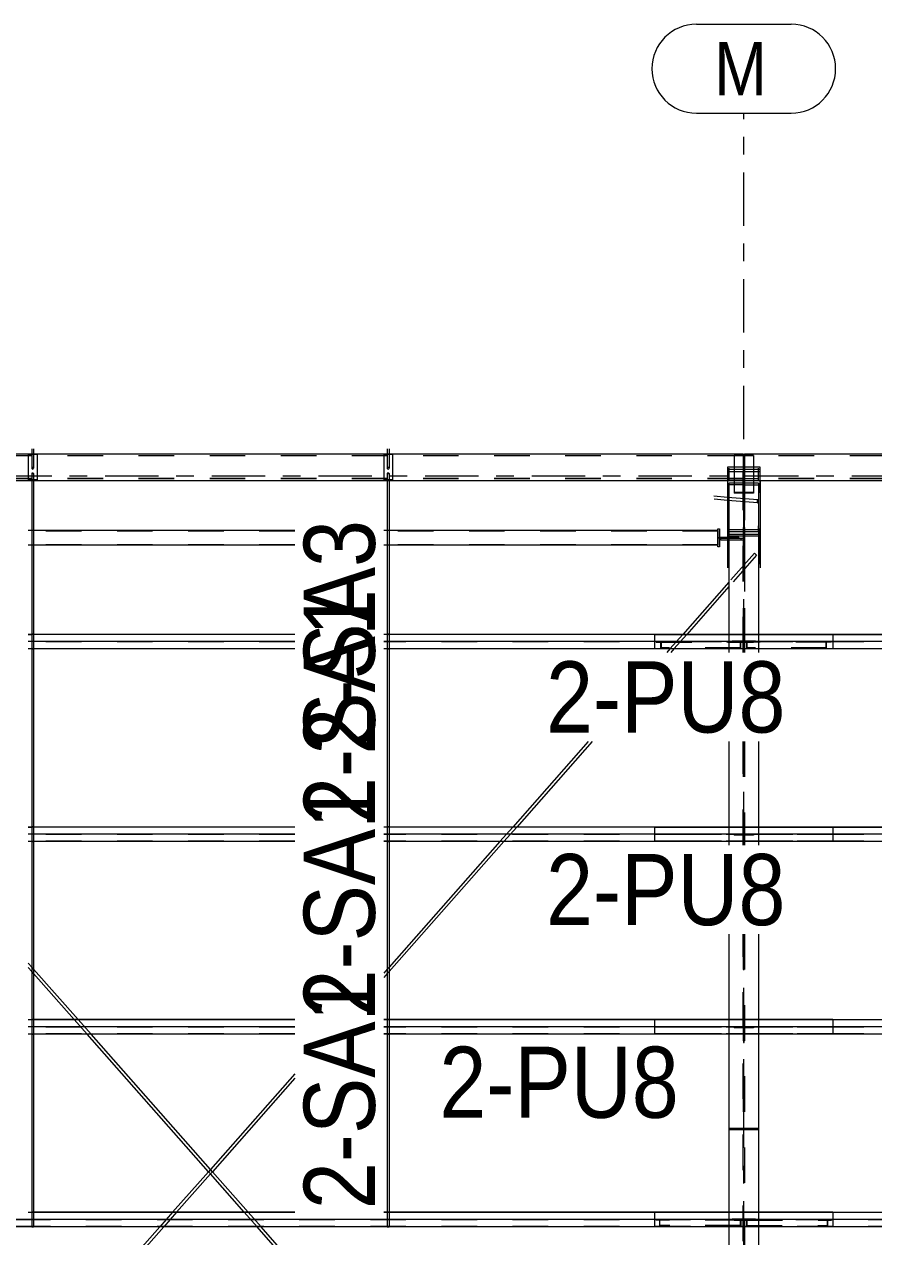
# Model space of a CAD drawing. Header units: millimetres. Extents: x -56 to 1115, y -311 to 509.
# Drawn here: x 336.8 to 384.6, y 49.1 to 117.3 of the extents above; entities that cross this region are included whole.
import ezdxf

# ---------------------------------------------------------------- set-up
doc = ezdxf.new("R2010")
doc.units = ezdxf.units.MM
for name, pattern in [('XKITLINE00', [0]), ('XKITLINE02', [4, 2, -2]), ('XKITLINE03', [6, 3, -1, 1, -1])]:
    doc.linetypes.add(name, pattern=pattern)
for name, color, linetype, lineweight in [('Part', 2, 'Continuous', 0), ('PartMark', 7, 'Continuous', 0), ('S-grid', 1, 'Continuous', 0)]:
    doc.layers.add(name, color=color, linetype=linetype, lineweight=lineweight)
doc.styles.add('ARIAL', font='ARIAL.TTF')

# ---------------------------------------------------------------- blocks, each defined once
blk = doc.blocks.new('*A212')
at = {"layer": 'S-grid', "color": 1, "linetype": 'XKITLINE03', "lineweight": 0}
blk.add_line((335.365, 91.875), (559.246, 91.875), dxfattribs=at)
blk = doc.blocks.new('*A287')
at = {"layer": 'Part', "color": 2, "linetype": 'XKITLINE00', "lineweight": 0}
for p, q in [((337.242, 93.387), (337.242, 93.117)), ((337.341, 93.398), (337.341, 93.117)), ((337.253, 92.331), (337.252, 92.329)), ((337.286, 92.349), (337.253, 92.331)), ((337.323, 92.339), (337.286, 92.349)), ((337.328, 92.329), (337.323, 92.339))]:
    blk.add_line(p, q, dxfattribs=at)
at = {"layer": 'Part', "color": 7, "linetype": 'XKITLINE02', "lineweight": 0}
for p, q in [((337.242, 93.117), (337.242, 92.295)), ((337.341, 93.117), (337.341, 92.305)), ((337.252, 92.329), (337.242, 92.295)), ((337.242, 92.295), (337.26, 92.261)), ((337.26, 92.261), (337.297, 92.251)), ((337.297, 92.251), (337.331, 92.269)), ((337.341, 92.305), (337.328, 92.329)), ((337.331, 92.269), (337.341, 92.305))]:
    blk.add_line(p, q, dxfattribs=at)
blk = doc.blocks.new('*A288')
at = {"layer": 'Part', "color": 2, "linetype": 'XKITLINE00', "lineweight": 0}
for p, q in [((357.242, 93.387), (357.242, 93.117)), ((357.341, 93.398), (357.341, 93.117)), ((357.253, 92.331), (357.252, 92.329)), ((357.286, 92.349), (357.253, 92.331)), ((357.323, 92.339), (357.286, 92.349)), ((357.328, 92.329), (357.323, 92.339))]:
    blk.add_line(p, q, dxfattribs=at)
at = {"layer": 'Part', "color": 7, "linetype": 'XKITLINE02', "lineweight": 0}
for p, q in [((357.242, 93.117), (357.242, 92.295)), ((357.341, 93.117), (357.341, 92.305)), ((357.252, 92.329), (357.242, 92.295)), ((357.242, 92.295), (357.26, 92.261)), ((357.26, 92.261), (357.297, 92.251)), ((357.297, 92.251), (357.331, 92.269)), ((357.341, 92.305), (357.328, 92.329)), ((357.331, 92.269), (357.341, 92.305))]:
    blk.add_line(p, q, dxfattribs=at)
blk = doc.blocks.new('*A289')
at = {"layer": 'Part', "color": 7, "linetype": 'XKITLINE02', "lineweight": 0}
for p, q in [((377.258, 88.963), (377.258, 87.127)), ((377.325, 88.759), (377.258, 88.759)), ((377.258, 88.67), (377.325, 88.67)), ((377.325, 88.963), (377.325, 87.127))]:
    blk.add_line(p, q, dxfattribs=at)
blk = doc.blocks.new('*A290')
at = {"layer": 'Part', "color": 7, "linetype": 'XKITLINE02', "lineweight": 0}
for p, q in [((382.212, 82.542), (377.471, 82.542)), ((377.471, 82.208), (377.471, 82.542)), ((377.485, 82.208), (377.485, 82.525)), ((382.212, 82.525), (377.485, 82.525)), ((381.934, 82.208), (381.934, 82.542)), ((381.948, 82.208), (381.948, 82.525)), ((382.212, 82.542), (382.212, 82.525)), ((381.948, 82.208), (377.471, 82.208))]:
    blk.add_line(p, q, dxfattribs=at)
blk = doc.blocks.new('*A291')
at = {"layer": 'Part', "color": 7, "linetype": 'XKITLINE02', "lineweight": 0}
for p, q in [((372.371, 82.542), (377.112, 82.542)), ((372.371, 82.542), (372.371, 82.525)), ((372.371, 82.525), (377.098, 82.525)), ((372.635, 82.208), (372.635, 82.525)), ((372.649, 82.542), (372.649, 82.208)), ((377.098, 82.208), (377.098, 82.525)), ((377.112, 82.542), (377.112, 82.208)), ((377.112, 82.208), (372.635, 82.208))]:
    blk.add_line(p, q, dxfattribs=at)
blk = doc.blocks.new('*A292')
at = {"layer": 'Part', "color": 7, "linetype": 'XKITLINE02', "lineweight": 0}
for p, q in [((376.375, 92.368), (376.375, 86.914)), ((378.208, 92.368), (376.375, 92.368)), ((378.208, 92.237), (376.375, 92.237)), ((378.208, 86.914), (378.208, 92.368))]:
    blk.add_line(p, q, dxfattribs=at)
blk = doc.blocks.new('*A293')
at = {"layer": 'Part', "color": 7, "linetype": 'XKITLINE02', "lineweight": 0}
for p, q in [((376.375, 92.237), (376.375, 91.601)), ((378.208, 92.237), (376.375, 92.237)), ((378.208, 92.106), (376.375, 92.106)), ((378.208, 91.601), (378.208, 92.237)), ((376.375, 88.427), (376.375, 88.26))]:
    blk.add_line(p, q, dxfattribs=at)
at = {"layer": 'Part', "color": 2, "linetype": 'XKITLINE00', "lineweight": 0}
for p, q in [((376.375, 91.601), (376.375, 88.427)), ((378.208, 91.601), (378.208, 86.702)), ((376.375, 88.26), (376.375, 86.702))]:
    blk.add_line(p, q, dxfattribs=at)
blk = doc.blocks.new('*A294')
at = {"layer": 'Part', "color": 7, "linetype": 'XKITLINE02', "lineweight": 0}
for p, q in [((377.258, 82.583), (376.633, 82.583)), ((376.633, 82.542), (376.633, 82.583)), ((377.258, 82.542), (376.633, 82.542)), ((377.258, 82.542), (377.258, 82.583))]:
    blk.add_line(p, q, dxfattribs=at)
blk = doc.blocks.new('*A295')
at = {"layer": 'Part', "color": 7, "linetype": 'XKITLINE02', "lineweight": 0}
for p, q in [((377.325, 82.583), (377.325, 82.542)), ((377.95, 82.583), (377.325, 82.583)), ((377.325, 82.542), (377.95, 82.542)), ((377.95, 82.542), (377.95, 82.583))]:
    blk.add_line(p, q, dxfattribs=at)
blk = doc.blocks.new('*A296')
at = {"layer": 'Part', "color": 2, "linetype": 'XKITLINE00', "lineweight": 0}
for p, q in [((375.837, 87.885), (375.837, 88.885)), ((375.837, 88.885), (375.921, 88.885)), ((375.921, 88.885), (375.921, 87.885)), ((375.921, 87.885), (375.837, 87.885))]:
    blk.add_line(p, q, dxfattribs=at)
blk = doc.blocks.new('*A297')
at = {"layer": 'Part', "color": 2, "linetype": 'XKITLINE00', "lineweight": 0}
for p, q in [((375.921, 88.344), (375.921, 88.427)), ((375.921, 88.427), (376.458, 88.427)), ((376.004, 88.344), (375.921, 88.344))]:
    blk.add_line(p, q, dxfattribs=at)
at = {"layer": 'Part', "color": 7, "linetype": 'XKITLINE02', "lineweight": 0}
for p, q in [((377.004, 88.344), (376.004, 88.344)), ((377.004, 88.427), (376.458, 88.427)), ((377.004, 88.344), (377.004, 88.427))]:
    blk.add_line(p, q, dxfattribs=at)
blk = doc.blocks.new('*A298')
at = {"layer": 'Part', "color": 2, "linetype": 'XKITLINE00', "lineweight": 0}
for p, q in [((376.458, 88.344), (376.004, 88.344)), ((376.004, 88.26), (376.004, 88.344)), ((376.458, 88.26), (376.004, 88.26))]:
    blk.add_line(p, q, dxfattribs=at)
at = {"layer": 'Part', "color": 7, "linetype": 'XKITLINE02', "lineweight": 0}
for p, q in [((377.254, 88.344), (376.458, 88.344)), ((377.254, 88.26), (376.458, 88.26)), ((377.129, 88.344), (377.129, 88.26)), ((377.254, 88.344), (377.254, 88.26))]:
    blk.add_line(p, q, dxfattribs=at)
blk = doc.blocks.new('*A575')
at = {"layer": 'Part', "color": 2, "linetype": 'XKITLINE00', "lineweight": 0}
for p, q in [((372.292, 82.14), (372.292, 82.958)), ((372.292, 82.958), (392.042, 82.958)), ((392.042, 82.943), (372.292, 82.943)), ((392.042, 82.557), (372.292, 82.557)), ((392.042, 82.958), (392.042, 82.958)), ((392.042, 82.943), (392.042, 82.943)), ((392.042, 82.557), (392.042, 82.557)), ((397.042, 82.958), (397.242, 82.958)), ((397.242, 82.943), (397.042, 82.943)), ((412.042, 82.557), (397.042, 82.557)), ((412.042, 82.958), (397.341, 82.958)), ((412.042, 82.943), (397.341, 82.943)), ((412.042, 82.958), (412.042, 82.958)), ((412.042, 82.943), (412.042, 82.943)), ((412.042, 82.557), (412.042, 82.557)), ((417.242, 82.958), (417.042, 82.958)), ((417.242, 82.943), (417.042, 82.943)), ((442.292, 82.557), (417.042, 82.557)), ((442.292, 82.958), (417.341, 82.958)), ((442.292, 82.943), (417.341, 82.943)), ((442.292, 82.958), (442.292, 82.14)), ((392.042, 82.14), (372.292, 82.14)), ((392.042, 82.14), (392.042, 82.14)), ((412.042, 82.14), (397.042, 82.14)), ((412.042, 82.14), (412.042, 82.14)), ((442.292, 82.14), (417.042, 82.14))]:
    blk.add_line(p, q, dxfattribs=at)
at = {"layer": 'Part', "color": 7, "linetype": 'XKITLINE02', "lineweight": 0}
for p, q in [((392.042, 82.542), (372.292, 82.542)), ((392.042, 82.542), (392.042, 82.542)), ((412.042, 82.542), (397.042, 82.542)), ((397.341, 82.958), (397.242, 82.958)), ((397.341, 82.943), (397.242, 82.943)), ((412.042, 82.542), (412.042, 82.542)), ((442.292, 82.542), (417.042, 82.542)), ((417.341, 82.958), (417.242, 82.958)), ((417.341, 82.943), (417.242, 82.943)), ((392.042, 82.155), (372.292, 82.155)), ((392.042, 82.155), (392.042, 82.155)), ((412.042, 82.155), (397.042, 82.155)), ((412.042, 82.155), (412.042, 82.155)), ((442.292, 82.155), (417.042, 82.155))]:
    blk.add_line(p, q, dxfattribs=at)
blk = doc.blocks.new('*A576')
at = {"layer": 'Part', "color": 2, "linetype": 'XKITLINE00', "lineweight": 0}
for p, q in [((372.292, 71.307), (372.292, 72.125)), ((372.292, 72.125), (392.042, 72.125)), ((392.042, 72.11), (372.292, 72.11)), ((392.042, 71.723), (372.292, 71.723)), ((397.042, 72.125), (397.042, 72.125)), ((397.042, 72.125), (397.242, 72.125)), ((397.242, 72.11), (397.042, 72.11)), ((397.042, 72.11), (397.042, 72.11)), ((412.042, 71.723), (397.042, 71.723)), ((412.042, 72.125), (397.341, 72.125)), ((412.042, 72.11), (397.341, 72.11)), ((417.242, 72.125), (417.042, 72.125)), ((417.042, 72.125), (417.042, 72.125)), ((417.242, 72.11), (417.042, 72.11)), ((417.042, 72.11), (417.042, 72.11)), ((442.292, 71.723), (417.042, 71.723)), ((442.292, 72.125), (417.341, 72.125)), ((442.292, 72.11), (417.341, 72.11)), ((442.292, 72.125), (442.292, 71.307)), ((392.042, 71.307), (372.292, 71.307)), ((412.042, 71.307), (397.042, 71.307)), ((442.292, 71.307), (417.042, 71.307))]:
    blk.add_line(p, q, dxfattribs=at)
at = {"layer": 'Part', "color": 7, "linetype": 'XKITLINE02', "lineweight": 0}
for p, q in [((392.042, 71.708), (372.292, 71.708)), ((412.042, 71.708), (397.042, 71.708)), ((397.341, 72.125), (397.242, 72.125)), ((397.341, 72.11), (397.242, 72.11)), ((442.292, 71.708), (417.042, 71.708)), ((417.341, 72.125), (417.242, 72.125)), ((417.341, 72.11), (417.242, 72.11)), ((392.042, 71.322), (372.292, 71.322)), ((412.042, 71.322), (397.042, 71.322)), ((442.292, 71.322), (417.042, 71.322))]:
    blk.add_line(p, q, dxfattribs=at)
blk = doc.blocks.new('*A577')
at = {"layer": 'Part', "color": 2, "linetype": 'XKITLINE00', "lineweight": 0}
for p, q in [((372.292, 49.64), (372.292, 50.458)), ((372.292, 50.458), (392.042, 50.458)), ((392.042, 50.443), (372.292, 50.443)), ((442.292, 50.057), (372.292, 50.057)), ((397.042, 50.458), (397.242, 50.458)), ((397.242, 50.443), (397.042, 50.443)), ((412.042, 50.458), (397.341, 50.458)), ((412.042, 50.443), (397.341, 50.443)), ((417.242, 50.458), (417.042, 50.458)), ((417.242, 50.443), (417.042, 50.443)), ((442.292, 50.458), (417.341, 50.458)), ((442.292, 50.443), (417.341, 50.443)), ((442.292, 50.458), (442.292, 49.64)), ((442.292, 49.64), (372.292, 49.64))]:
    blk.add_line(p, q, dxfattribs=at)
at = {"layer": 'Part', "color": 7, "linetype": 'XKITLINE02', "lineweight": 0}
for p, q in [((442.292, 50.042), (372.292, 50.042)), ((397.341, 50.458), (397.242, 50.458)), ((397.341, 50.443), (397.242, 50.443)), ((417.341, 50.458), (417.242, 50.458)), ((417.341, 50.443), (417.242, 50.443)), ((442.292, 49.655), (372.292, 49.655))]:
    blk.add_line(p, q, dxfattribs=at)
blk = doc.blocks.new('*A578')
at = {"layer": 'Part', "color": 2, "linetype": 'XKITLINE00', "lineweight": 0}
for p, q in [((372.292, 60.473), (372.292, 61.292)), ((372.292, 61.292), (392.042, 61.292)), ((392.042, 61.277), (372.292, 61.277)), ((392.042, 60.89), (372.292, 60.89)), ((392.042, 61.292), (392.042, 61.292)), ((392.042, 61.277), (392.042, 61.277)), ((397.042, 61.292), (397.242, 61.292)), ((397.242, 61.277), (397.042, 61.277)), ((412.042, 60.89), (397.042, 60.89)), ((412.042, 61.292), (397.341, 61.292)), ((412.042, 61.277), (397.341, 61.277)), ((412.042, 61.292), (412.042, 61.292)), ((412.042, 61.277), (412.042, 61.277)), ((417.242, 61.292), (417.042, 61.292)), ((417.242, 61.277), (417.042, 61.277)), ((442.292, 60.89), (417.042, 60.89)), ((442.292, 61.292), (417.341, 61.292)), ((442.292, 61.277), (417.341, 61.277)), ((442.292, 61.292), (442.292, 60.473)), ((392.042, 60.473), (372.292, 60.473)), ((412.042, 60.473), (397.042, 60.473)), ((442.292, 60.473), (417.042, 60.473))]:
    blk.add_line(p, q, dxfattribs=at)
at = {"layer": 'Part', "color": 7, "linetype": 'XKITLINE02', "lineweight": 0}
for p, q in [((392.042, 60.875), (372.292, 60.875)), ((412.042, 60.875), (397.042, 60.875)), ((397.341, 61.292), (397.242, 61.292)), ((397.341, 61.277), (397.242, 61.277)), ((442.292, 60.875), (417.042, 60.875)), ((417.341, 61.292), (417.242, 61.292)), ((417.341, 61.277), (417.242, 61.277)), ((392.042, 60.488), (372.292, 60.488)), ((412.042, 60.488), (397.042, 60.488)), ((442.292, 60.488), (417.042, 60.488))]:
    blk.add_line(p, q, dxfattribs=at)
blk = doc.blocks.new('*A579')
at = {"layer": 'Part', "color": 2, "linetype": 'XKITLINE00', "lineweight": 0}
for p, q in [((377.333, 93.117), (377.333, 93.017)), ((377.333, 93.117), (437.25, 93.117)), ((437.25, 93.117), (437.25, 93.017)), ((436.75, 91.601), (377.833, 91.601))]:
    blk.add_line(p, q, dxfattribs=at)
at = {"layer": 'Part', "color": 7, "linetype": 'XKITLINE02', "lineweight": 0}
for p, q in [((437.25, 93.102), (377.333, 93.102)), ((377.333, 93.017), (377.333, 91.601)), ((437.25, 92.992), (377.333, 92.992)), ((437.25, 93.017), (437.25, 91.601)), ((437.25, 91.726), (377.333, 91.726)), ((437.25, 91.616), (377.333, 91.616)), ((377.833, 91.601), (377.333, 91.601)), ((437.25, 91.601), (436.75, 91.601))]:
    blk.add_line(p, q, dxfattribs=at)
blk = doc.blocks.new('*A609')
at = {"layer": 'Part', "color": 2, "linetype": 'XKITLINE00', "lineweight": 0}
for p, q in [((376.375, 90.661), (375.6, 90.722)), ((376.375, 90.495), (375.623, 90.555))]:
    blk.add_line(p, q, dxfattribs=at)
at = {"layer": 'Part', "color": 7, "linetype": 'XKITLINE02', "lineweight": 0}
for p, q in [((378.089, 90.525), (376.375, 90.661)), ((378.089, 90.359), (376.375, 90.495)), ((378.053, 90.495), (378.038, 90.435)), ((378.038, 90.435), (378.053, 90.378)), ((378.089, 90.525), (378.053, 90.495)), ((378.053, 90.378), (378.089, 90.359)), ((378.124, 90.505), (378.089, 90.525)), ((378.089, 90.359), (378.124, 90.388)), ((378.139, 90.449), (378.124, 90.505)), ((378.124, 90.388), (378.139, 90.449))]:
    blk.add_line(p, q, dxfattribs=at)
blk = doc.blocks.new('*A611')
at = {"layer": 'Part', "color": 2, "linetype": 'XKITLINE00', "lineweight": 0}
for p, q in [((337.242, 64.248), (337.042, 64.475)), ((337.242, 63.996), (337.042, 64.223)), ((339.852, 61.292), (337.341, 64.135)), ((339.63, 61.292), (337.341, 63.884)), ((347.181, 52.739), (340.352, 60.473)), ((347.292, 52.865), (340.575, 60.473)), ((349.195, 50.458), (347.292, 52.614)), ((349.417, 50.458), (347.403, 52.739)), ((376.458, 19.578), (349.917, 49.64)), ((376.458, 19.83), (350.139, 49.64))]:
    blk.add_line(p, q, dxfattribs=at)
at = {"layer": 'Part', "color": 7, "linetype": 'XKITLINE02', "lineweight": 0}
for p, q in [((337.341, 64.135), (337.242, 64.248)), ((337.341, 63.884), (337.242, 63.996)), ((340.352, 60.473), (339.63, 61.292)), ((340.575, 60.473), (339.852, 61.292)), ((347.292, 52.614), (347.181, 52.739)), ((347.403, 52.739), (347.292, 52.865)), ((349.917, 49.64), (349.195, 50.458)), ((350.139, 49.64), (349.417, 50.458))]:
    blk.add_line(p, q, dxfattribs=at)
blk = doc.blocks.new('*A612')
at = {"layer": 'Part', "color": 7, "linetype": 'XKITLINE02', "lineweight": 0}
for p, q in [((376.458, 92.314), (376.458, 91.606)), ((377.258, 92.206), (377.258, 88.842)), ((377.325, 88.842), (377.325, 92.206)), ((378.125, 91.606), (378.125, 92.314)), ((378.125, 91.702), (376.458, 91.702)), ((376.458, 91.606), (377.258, 91.606)), ((377.325, 91.606), (378.125, 91.606)), ((376.458, 88.746), (376.458, 89.072)), ((377.258, 88.842), (376.458, 88.842)), ((376.458, 88.746), (378.125, 88.746)), ((378.125, 88.842), (377.325, 88.842)), ((378.125, 88.746), (378.125, 89.072))]:
    blk.add_line(p, q, dxfattribs=at)
blk = doc.blocks.new('*A613')
at = {"layer": 'Part', "color": 2, "linetype": 'XKITLINE00', "lineweight": 0}
for p, q in [((376.458, 91.465), (376.458, 82.958)), ((376.75, 91.465), (376.458, 91.465)), ((378.125, 91.465), (377.833, 91.465)), ((378.125, 91.465), (378.125, 82.958)), ((376.458, 82.14), (376.458, 81.94)), ((378.125, 82.14), (378.125, 81.94)), ((376.458, 76.94), (376.458, 72.125)), ((378.125, 76.94), (378.125, 72.125)), ((376.458, 71.307), (376.458, 71.107)), ((378.125, 71.307), (378.125, 71.107)), ((376.458, 66.107), (376.458, 61.292)), ((378.125, 66.107), (378.125, 61.292)), ((376.458, 60.473), (376.458, 50.458)), ((378.125, 60.473), (378.125, 50.458)), ((376.458, 49.64), (376.458, 16.833)), ((378.125, 49.64), (378.125, 16.833))]:
    blk.add_line(p, q, dxfattribs=at)
at = {"layer": 'Part', "color": 7, "linetype": 'XKITLINE02', "lineweight": 0}
for p, q in [((377.254, 91.373), (376.458, 91.373)), ((377.833, 91.465), (376.75, 91.465)), ((377.254, 81.94), (377.254, 91.373)), ((377.329, 91.373), (377.329, 81.94)), ((377.329, 91.373), (378.125, 91.373)), ((376.458, 88.601), (377.254, 88.601)), ((376.458, 88.509), (378.125, 88.509)), ((377.329, 88.601), (378.125, 88.601)), ((376.458, 82.958), (376.458, 82.14)), ((378.125, 82.958), (378.125, 82.14)), ((377.254, 71.107), (377.254, 76.94)), ((377.329, 76.94), (377.329, 71.107)), ((376.458, 72.125), (376.458, 71.307)), ((378.125, 72.125), (378.125, 71.307)), ((377.254, 16.833), (377.254, 66.107)), ((377.329, 66.107), (377.329, 16.833)), ((376.458, 61.292), (376.458, 60.473)), ((378.125, 61.292), (378.125, 60.473)), ((376.458, 50.458), (376.458, 49.64)), ((378.125, 50.458), (378.125, 49.64))]:
    blk.add_line(p, q, dxfattribs=at)
blk = doc.blocks.new('*A620')
at = {"layer": 'Part', "color": 7, "linetype": 'XKITLINE02', "lineweight": 0}
for p, q in [((377.254, 88.432), (377.329, 88.434)), ((377.254, 88.432), (377.254, 81.94)), ((377.254, 88.386), (377.329, 88.386)), ((377.329, 88.434), (377.329, 81.94)), ((376.458, 76.94), (376.458, 71.107)), ((377.254, 76.94), (377.254, 71.107)), ((377.329, 76.94), (377.329, 71.107)), ((378.125, 76.94), (378.125, 71.107)), ((376.458, 66.107), (376.458, 55.164)), ((377.254, 66.107), (377.254, 55.175)), ((377.329, 66.107), (377.329, 55.175)), ((378.125, 66.107), (378.125, 55.164)), ((378.125, 55.175), (376.458, 55.175)), ((376.458, 55.164), (378.125, 55.164))]:
    blk.add_line(p, q, dxfattribs=at)
blk = doc.blocks.new('*A622')
at = {"layer": 'Part', "color": 7, "linetype": 'XKITLINE02', "lineweight": 0}
for p, q in [((377.325, 50.083), (377.95, 50.083)), ((377.325, 50.042), (377.325, 50.083)), ((377.95, 50.042), (377.325, 50.042)), ((377.45, 50.042), (377.45, 50.083)), ((377.95, 50.083), (377.95, 50.042))]:
    blk.add_line(p, q, dxfattribs=at)
blk = doc.blocks.new('*A623')
at = {"layer": 'Part', "color": 7, "linetype": 'XKITLINE02', "lineweight": 0}
for p, q in [((376.633, 50.042), (376.633, 50.083)), ((376.633, 50.083), (377.258, 50.083)), ((377.258, 50.042), (376.633, 50.042)), ((377.133, 50.042), (377.133, 50.083)), ((377.258, 50.083), (377.258, 50.042))]:
    blk.add_line(p, q, dxfattribs=at)
blk = doc.blocks.new('*A624')
at = {"layer": 'Part', "color": 2, "linetype": 'XKITLINE00', "lineweight": 0}
for p, q in [((337.242, 88.802), (337.042, 88.802)), ((352.042, 88.802), (337.341, 88.802)), ((357.242, 88.802), (357.042, 88.802)), ((375.837, 88.802), (357.341, 88.802)), ((337.242, 87.969), (337.042, 87.969)), ((352.042, 87.969), (337.341, 87.969)), ((357.242, 87.969), (357.042, 87.969)), ((375.837, 87.969), (357.341, 87.969))]:
    blk.add_line(p, q, dxfattribs=at)
at = {"layer": 'Part', "color": 7, "linetype": 'XKITLINE02', "lineweight": 0}
for p, q in [((352.042, 88.769), (337.042, 88.769)), ((337.341, 88.802), (337.242, 88.802)), ((375.837, 88.769), (357.042, 88.769)), ((357.341, 88.802), (357.242, 88.802)), ((375.837, 88.802), (375.837, 87.969)), ((352.042, 88.002), (337.042, 88.002)), ((337.341, 87.969), (337.242, 87.969)), ((375.837, 88.002), (357.042, 88.002)), ((357.341, 87.969), (357.242, 87.969))]:
    blk.add_line(p, q, dxfattribs=at)
blk = doc.blocks.new('*A630')
at = {"layer": 'S-grid', "color": 1, "linetype": 'XKITLINE03', "lineweight": 0}
for p, q in [((377.292, 81.94), (377.292, 112.27)), ((377.292, 71.107), (377.292, 76.94)), ((377.292, -5.925), (377.292, 66.107))]:
    blk.add_line(p, q, dxfattribs=at)
at = {"layer": 'S-grid', "color": 3, "style": 'ARIAL', "width": 0.85}
blk.add_text('M', height=3, dxfattribs=at).set_placement((375.625, 113.27))
blk = doc.blocks.new('*A633')
at = {"layer": 'Part', "color": 7, "linetype": 'XKITLINE02', "lineweight": 0}
for p, q in [((377.891, 87.523), (376.458, 85.901)), ((378.016, 87.413), (376.458, 85.649)), ((377.891, 87.523), (378.016, 87.413)), ((373.861, 82.958), (373.138, 82.14)), ((374.083, 82.958), (373.36, 82.14)), ((364.296, 72.125), (363.573, 71.307)), ((364.518, 72.125), (363.796, 71.307)), ((357.341, 64.248), (357.242, 64.135)), ((357.341, 63.996), (357.242, 63.884)), ((347.292, 52.865), (347.181, 52.739)), ((347.403, 52.739), (347.292, 52.614)), ((345.166, 50.458), (344.444, 49.64)), ((345.389, 50.458), (344.666, 49.64))]:
    blk.add_line(p, q, dxfattribs=at)
at = {"layer": 'Part', "color": 2, "linetype": 'XKITLINE00', "lineweight": 0}
for p, q in [((376.458, 85.901), (373.861, 82.958)), ((376.458, 85.649), (374.083, 82.958)), ((373.138, 82.14), (372.961, 81.94)), ((373.36, 82.14), (373.184, 81.94)), ((368.547, 76.94), (364.296, 72.125)), ((368.769, 76.94), (364.518, 72.125)), ((363.573, 71.307), (357.341, 64.248)), ((363.796, 71.307), (357.341, 63.996)), ((357.242, 64.135), (357.042, 63.909)), ((357.242, 63.884), (357.042, 63.657)), ((352.042, 58.246), (347.292, 52.865)), ((352.042, 57.994), (347.403, 52.739)), ((347.181, 52.739), (345.166, 50.458)), ((347.292, 52.614), (345.389, 50.458)), ((344.444, 49.64), (318.125, 19.83)), ((344.666, 49.64), (318.125, 19.578))]:
    blk.add_line(p, q, dxfattribs=at)
blk = doc.blocks.new('*A634')
at = {"layer": 'Part', "color": 2, "linetype": 'XKITLINE00', "lineweight": 0}
for p, q in [((312.292, 82.14), (312.292, 82.958)), ((312.292, 82.958), (332.042, 82.958)), ((332.042, 82.943), (312.292, 82.943)), ((332.042, 82.557), (312.292, 82.557)), ((332.042, 82.958), (332.042, 82.958)), ((332.042, 82.943), (332.042, 82.943)), ((332.042, 82.557), (332.042, 82.557)), ((337.042, 82.958), (337.242, 82.958)), ((337.242, 82.943), (337.042, 82.943)), ((352.042, 82.557), (337.042, 82.557)), ((352.042, 82.958), (337.341, 82.958)), ((352.042, 82.943), (337.341, 82.943)), ((352.042, 82.958), (352.042, 82.958)), ((352.042, 82.943), (352.042, 82.943)), ((352.042, 82.557), (352.042, 82.557)), ((357.242, 82.958), (357.042, 82.958)), ((357.242, 82.943), (357.042, 82.943)), ((382.292, 82.557), (357.042, 82.557)), ((382.292, 82.958), (357.341, 82.958)), ((382.292, 82.943), (357.341, 82.943)), ((382.292, 82.958), (382.292, 82.14)), ((332.042, 82.14), (312.292, 82.14)), ((332.042, 82.14), (332.042, 82.14)), ((352.042, 82.14), (337.042, 82.14)), ((352.042, 82.14), (352.042, 82.14)), ((382.292, 82.14), (357.042, 82.14))]:
    blk.add_line(p, q, dxfattribs=at)
at = {"layer": 'Part', "color": 7, "linetype": 'XKITLINE02', "lineweight": 0}
for p, q in [((332.042, 82.542), (312.292, 82.542)), ((332.042, 82.542), (332.042, 82.542)), ((352.042, 82.542), (337.042, 82.542)), ((337.341, 82.958), (337.242, 82.958)), ((337.341, 82.943), (337.242, 82.943)), ((352.042, 82.542), (352.042, 82.542)), ((382.292, 82.542), (357.042, 82.542)), ((357.341, 82.958), (357.242, 82.958)), ((357.341, 82.943), (357.242, 82.943)), ((332.042, 82.155), (312.292, 82.155)), ((332.042, 82.155), (332.042, 82.155)), ((352.042, 82.155), (337.042, 82.155)), ((352.042, 82.155), (352.042, 82.155)), ((382.292, 82.155), (357.042, 82.155))]:
    blk.add_line(p, q, dxfattribs=at)
blk = doc.blocks.new('*A635')
at = {"layer": 'Part', "color": 2, "linetype": 'XKITLINE00', "lineweight": 0}
for p, q in [((312.292, 71.307), (312.292, 72.125)), ((312.292, 72.125), (332.042, 72.125)), ((332.042, 72.11), (312.292, 72.11)), ((332.042, 71.723), (312.292, 71.723)), ((337.042, 72.125), (337.042, 72.125)), ((337.042, 72.125), (337.242, 72.125)), ((337.242, 72.11), (337.042, 72.11)), ((337.042, 72.11), (337.042, 72.11)), ((352.042, 71.723), (337.042, 71.723)), ((352.042, 72.125), (337.341, 72.125)), ((352.042, 72.11), (337.341, 72.11)), ((357.242, 72.125), (357.042, 72.125)), ((357.042, 72.125), (357.042, 72.125)), ((357.242, 72.11), (357.042, 72.11)), ((357.042, 72.11), (357.042, 72.11)), ((382.292, 71.723), (357.042, 71.723)), ((382.292, 72.125), (357.341, 72.125)), ((382.292, 72.11), (357.341, 72.11)), ((382.292, 72.125), (382.292, 71.307)), ((332.042, 71.307), (312.292, 71.307)), ((352.042, 71.307), (337.042, 71.307)), ((382.292, 71.307), (357.042, 71.307))]:
    blk.add_line(p, q, dxfattribs=at)
at = {"layer": 'Part', "color": 7, "linetype": 'XKITLINE02', "lineweight": 0}
for p, q in [((332.042, 71.708), (312.292, 71.708)), ((352.042, 71.708), (337.042, 71.708)), ((337.341, 72.125), (337.242, 72.125)), ((337.341, 72.11), (337.242, 72.11)), ((382.292, 71.708), (357.042, 71.708)), ((357.341, 72.125), (357.242, 72.125)), ((357.341, 72.11), (357.242, 72.11)), ((332.042, 71.322), (312.292, 71.322)), ((352.042, 71.322), (337.042, 71.322)), ((382.292, 71.322), (357.042, 71.322))]:
    blk.add_line(p, q, dxfattribs=at)
blk = doc.blocks.new('*A636')
at = {"layer": 'Part', "color": 2, "linetype": 'XKITLINE00', "lineweight": 0}
for p, q in [((312.292, 49.64), (312.292, 50.458)), ((312.292, 50.458), (332.042, 50.458)), ((332.042, 50.443), (312.292, 50.443)), ((382.292, 50.057), (312.292, 50.057)), ((337.042, 50.458), (337.242, 50.458)), ((337.242, 50.443), (337.042, 50.443)), ((352.042, 50.458), (337.341, 50.458)), ((352.042, 50.443), (337.341, 50.443)), ((357.242, 50.458), (357.042, 50.458)), ((357.242, 50.443), (357.042, 50.443)), ((382.292, 50.458), (357.341, 50.458)), ((382.292, 50.443), (357.341, 50.443)), ((382.292, 50.458), (382.292, 49.64)), ((382.292, 49.64), (312.292, 49.64))]:
    blk.add_line(p, q, dxfattribs=at)
at = {"layer": 'Part', "color": 7, "linetype": 'XKITLINE02', "lineweight": 0}
for p, q in [((382.292, 50.042), (312.292, 50.042)), ((337.341, 50.458), (337.242, 50.458)), ((337.341, 50.443), (337.242, 50.443)), ((357.341, 50.458), (357.242, 50.458)), ((357.341, 50.443), (357.242, 50.443)), ((382.292, 49.655), (312.292, 49.655))]:
    blk.add_line(p, q, dxfattribs=at)
blk = doc.blocks.new('*A637')
at = {"layer": 'Part', "color": 2, "linetype": 'XKITLINE00', "lineweight": 0}
for p, q in [((312.292, 60.473), (312.292, 61.292)), ((312.292, 61.292), (332.042, 61.292)), ((332.042, 61.277), (312.292, 61.277)), ((332.042, 60.89), (312.292, 60.89)), ((332.042, 61.292), (332.042, 61.292)), ((332.042, 61.277), (332.042, 61.277)), ((337.042, 61.292), (337.242, 61.292)), ((337.242, 61.277), (337.042, 61.277)), ((352.042, 60.89), (337.042, 60.89)), ((352.042, 61.292), (337.341, 61.292)), ((352.042, 61.277), (337.341, 61.277)), ((352.042, 61.292), (352.042, 61.292)), ((352.042, 61.277), (352.042, 61.277)), ((357.242, 61.292), (357.042, 61.292)), ((357.242, 61.277), (357.042, 61.277)), ((382.292, 60.89), (357.042, 60.89)), ((382.292, 61.292), (357.341, 61.292)), ((382.292, 61.277), (357.341, 61.277)), ((382.292, 61.292), (382.292, 60.473)), ((332.042, 60.473), (312.292, 60.473)), ((352.042, 60.473), (337.042, 60.473)), ((382.292, 60.473), (357.042, 60.473))]:
    blk.add_line(p, q, dxfattribs=at)
at = {"layer": 'Part', "color": 7, "linetype": 'XKITLINE02', "lineweight": 0}
for p, q in [((332.042, 60.875), (312.292, 60.875)), ((352.042, 60.875), (337.042, 60.875)), ((337.341, 61.292), (337.242, 61.292)), ((337.341, 61.277), (337.242, 61.277)), ((382.292, 60.875), (357.042, 60.875)), ((357.341, 61.292), (357.242, 61.292)), ((357.341, 61.277), (357.242, 61.277)), ((332.042, 60.488), (312.292, 60.488)), ((352.042, 60.488), (337.042, 60.488)), ((382.292, 60.488), (357.042, 60.488))]:
    blk.add_line(p, q, dxfattribs=at)
blk = doc.blocks.new('*A648')
at = {"layer": 'Part', "color": 2, "linetype": 'XKITLINE00', "lineweight": 0}
for p, q in [((337.26, 61.301), (337.242, 61.299)), ((337.242, 61.299), (337.242, 60.89)), ((337.242, 61.299), (337.253, 61.296)), ((337.253, 61.296), (337.286, 61.295)), ((337.297, 61.302), (337.26, 61.301)), ((337.286, 61.295), (337.323, 61.295)), ((337.331, 61.3), (337.297, 61.302)), ((337.323, 61.295), (337.341, 61.298)), ((337.341, 61.298), (337.331, 61.3)), ((337.341, 61.298), (337.341, 60.89)), ((337.242, 60.473), (337.242, 50.057)), ((337.341, 60.473), (337.341, 50.057)), ((337.242, 49.634), (337.242, 49.64)), ((337.253, 49.631), (337.242, 49.634)), ((337.286, 49.63), (337.253, 49.631)), ((337.323, 49.631), (337.286, 49.63)), ((337.341, 49.633), (337.323, 49.631)), ((337.341, 49.633), (337.341, 49.64))]:
    blk.add_line(p, q, dxfattribs=at)
at = {"layer": 'Part', "color": 7, "linetype": 'XKITLINE02', "lineweight": 0}
for p, q in [((337.242, 60.89), (337.242, 60.473)), ((337.341, 60.89), (337.341, 60.473)), ((337.242, 50.057), (337.242, 49.64)), ((337.341, 50.057), (337.341, 49.64)), ((337.242, 49.634), (337.26, 49.636)), ((337.26, 49.636), (337.297, 49.637)), ((337.297, 49.637), (337.331, 49.636)), ((337.331, 49.636), (337.341, 49.633))]:
    blk.add_line(p, q, dxfattribs=at)
blk = doc.blocks.new('*A649')
at = {"layer": 'Part', "color": 2, "linetype": 'XKITLINE00', "lineweight": 0}
for p, q in [((337.26, 72.134), (337.242, 72.132)), ((337.242, 72.132), (337.242, 71.723)), ((337.242, 72.132), (337.253, 72.129)), ((337.253, 72.129), (337.286, 72.128)), ((337.297, 72.135), (337.26, 72.134)), ((337.286, 72.128), (337.323, 72.129)), ((337.331, 72.134), (337.297, 72.135)), ((337.323, 72.129), (337.341, 72.131)), ((337.341, 72.131), (337.331, 72.134)), ((337.341, 72.131), (337.341, 71.723)), ((337.242, 71.307), (337.242, 61.299)), ((337.341, 71.307), (337.341, 61.298))]:
    blk.add_line(p, q, dxfattribs=at)
at = {"layer": 'Part', "color": 7, "linetype": 'XKITLINE02', "lineweight": 0}
for p, q in [((337.242, 71.723), (337.242, 71.307)), ((337.341, 71.723), (337.341, 71.307)), ((337.242, 61.299), (337.242, 60.467)), ((337.341, 61.298), (337.341, 60.466)), ((337.242, 60.467), (337.26, 60.47)), ((337.253, 60.465), (337.242, 60.467)), ((337.286, 60.463), (337.253, 60.465)), ((337.26, 60.47), (337.297, 60.47)), ((337.323, 60.464), (337.286, 60.463)), ((337.297, 60.47), (337.331, 60.469)), ((337.341, 60.466), (337.323, 60.464)), ((337.331, 60.469), (337.341, 60.466))]:
    blk.add_line(p, q, dxfattribs=at)
blk = doc.blocks.new('*A650')
at = {"layer": 'Part', "color": 2, "linetype": 'XKITLINE00', "lineweight": 0}
for p, q in [((337.26, 82.968), (337.242, 82.965)), ((337.242, 82.965), (337.242, 82.557)), ((337.242, 82.965), (337.253, 82.963)), ((337.253, 82.963), (337.286, 82.961)), ((337.297, 82.968), (337.26, 82.968)), ((337.286, 82.961), (337.323, 82.962)), ((337.331, 82.967), (337.297, 82.968)), ((337.323, 82.962), (337.341, 82.964)), ((337.341, 82.964), (337.331, 82.967)), ((337.341, 82.964), (337.341, 82.557)), ((337.242, 82.14), (337.242, 72.132)), ((337.341, 82.14), (337.341, 72.131))]:
    blk.add_line(p, q, dxfattribs=at)
at = {"layer": 'Part', "color": 7, "linetype": 'XKITLINE02', "lineweight": 0}
for p, q in [((337.242, 82.557), (337.242, 82.14)), ((337.341, 82.557), (337.341, 82.14)), ((337.242, 72.132), (337.242, 71.301)), ((337.341, 72.131), (337.341, 71.3)), ((337.242, 71.301), (337.26, 71.303)), ((337.253, 71.298), (337.242, 71.301)), ((337.286, 71.297), (337.253, 71.298)), ((337.26, 71.303), (337.297, 71.304)), ((337.323, 71.297), (337.286, 71.297)), ((337.297, 71.304), (337.331, 71.302)), ((337.341, 71.3), (337.323, 71.297)), ((337.331, 71.302), (337.341, 71.3))]:
    blk.add_line(p, q, dxfattribs=at)
blk = doc.blocks.new('*A651')
at = {"layer": 'Part', "color": 2, "linetype": 'XKITLINE00', "lineweight": 0}
for p, q in [((357.26, 61.301), (357.242, 61.299)), ((357.242, 61.299), (357.242, 60.89)), ((357.242, 61.299), (357.253, 61.296)), ((357.253, 61.296), (357.286, 61.295)), ((357.297, 61.302), (357.26, 61.301)), ((357.286, 61.295), (357.323, 61.295)), ((357.331, 61.3), (357.297, 61.302)), ((357.323, 61.295), (357.341, 61.298)), ((357.341, 61.298), (357.331, 61.3)), ((357.341, 61.298), (357.341, 60.89)), ((357.242, 60.473), (357.242, 50.057)), ((357.341, 60.473), (357.341, 50.057)), ((357.242, 49.634), (357.242, 49.64)), ((357.253, 49.631), (357.242, 49.634)), ((357.286, 49.63), (357.253, 49.631)), ((357.323, 49.631), (357.286, 49.63)), ((357.341, 49.633), (357.323, 49.631)), ((357.341, 49.633), (357.341, 49.64))]:
    blk.add_line(p, q, dxfattribs=at)
at = {"layer": 'Part', "color": 7, "linetype": 'XKITLINE02', "lineweight": 0}
for p, q in [((357.242, 60.89), (357.242, 60.473)), ((357.341, 60.89), (357.341, 60.473)), ((357.242, 50.057), (357.242, 49.64)), ((357.341, 50.057), (357.341, 49.64)), ((357.242, 49.634), (357.26, 49.636)), ((357.26, 49.636), (357.297, 49.637)), ((357.297, 49.637), (357.331, 49.636)), ((357.331, 49.636), (357.341, 49.633))]:
    blk.add_line(p, q, dxfattribs=at)
blk = doc.blocks.new('*A652')
at = {"layer": 'Part', "color": 2, "linetype": 'XKITLINE00', "lineweight": 0}
for p, q in [((357.26, 72.134), (357.242, 72.132)), ((357.242, 72.132), (357.242, 71.723)), ((357.242, 72.132), (357.253, 72.129)), ((357.253, 72.129), (357.286, 72.128)), ((357.297, 72.135), (357.26, 72.134)), ((357.286, 72.128), (357.323, 72.129)), ((357.331, 72.134), (357.297, 72.135)), ((357.323, 72.129), (357.341, 72.131)), ((357.341, 72.131), (357.331, 72.134)), ((357.341, 72.131), (357.341, 71.723)), ((357.242, 71.307), (357.242, 61.299)), ((357.341, 71.307), (357.341, 61.298))]:
    blk.add_line(p, q, dxfattribs=at)
at = {"layer": 'Part', "color": 7, "linetype": 'XKITLINE02', "lineweight": 0}
for p, q in [((357.242, 71.723), (357.242, 71.307)), ((357.341, 71.723), (357.341, 71.307)), ((357.242, 61.299), (357.242, 60.467)), ((357.341, 61.298), (357.341, 60.466)), ((357.242, 60.467), (357.26, 60.47)), ((357.253, 60.465), (357.242, 60.467)), ((357.286, 60.463), (357.253, 60.465)), ((357.26, 60.47), (357.297, 60.47)), ((357.323, 60.464), (357.286, 60.463)), ((357.297, 60.47), (357.331, 60.469)), ((357.341, 60.466), (357.323, 60.464)), ((357.331, 60.469), (357.341, 60.466))]:
    blk.add_line(p, q, dxfattribs=at)
blk = doc.blocks.new('*A653')
at = {"layer": 'Part', "color": 2, "linetype": 'XKITLINE00', "lineweight": 0}
for p, q in [((357.26, 82.968), (357.242, 82.965)), ((357.242, 82.965), (357.242, 82.557)), ((357.242, 82.965), (357.253, 82.963)), ((357.253, 82.963), (357.286, 82.961)), ((357.297, 82.968), (357.26, 82.968)), ((357.286, 82.961), (357.323, 82.962)), ((357.331, 82.967), (357.297, 82.968)), ((357.323, 82.962), (357.341, 82.964)), ((357.341, 82.964), (357.331, 82.967)), ((357.341, 82.964), (357.341, 82.557)), ((357.242, 82.14), (357.242, 72.132)), ((357.341, 82.14), (357.341, 72.131))]:
    blk.add_line(p, q, dxfattribs=at)
at = {"layer": 'Part', "color": 7, "linetype": 'XKITLINE02', "lineweight": 0}
for p, q in [((357.242, 82.557), (357.242, 82.14)), ((357.341, 82.557), (357.341, 82.14)), ((357.242, 72.132), (357.242, 71.301)), ((357.341, 72.131), (357.341, 71.3)), ((357.242, 71.301), (357.26, 71.303)), ((357.253, 71.298), (357.242, 71.301)), ((357.286, 71.297), (357.253, 71.298)), ((357.26, 71.303), (357.297, 71.304)), ((357.323, 71.297), (357.286, 71.297)), ((357.297, 71.304), (357.331, 71.302)), ((357.341, 71.3), (357.323, 71.297)), ((357.331, 71.302), (357.341, 71.3))]:
    blk.add_line(p, q, dxfattribs=at)
blk = doc.blocks.new('*A654')
at = {"layer": 'Part', "color": 7, "linetype": 'XKITLINE02', "lineweight": 0}
for p, q in [((376.504, 55.175), (377.254, 55.175)), ((376.504, 55.092), (376.504, 55.175)), ((377.254, 55.092), (376.504, 55.092)), ((377.129, 55.175), (377.129, 55.092)), ((377.254, 55.175), (377.254, 55.092))]:
    blk.add_line(p, q, dxfattribs=at)
blk = doc.blocks.new('*A655')
at = {"layer": 'Part', "color": 7, "linetype": 'XKITLINE02', "lineweight": 0}
for p, q in [((377.329, 55.175), (378.079, 55.175)), ((377.329, 55.092), (377.329, 55.175)), ((378.079, 55.092), (377.329, 55.092)), ((377.454, 55.175), (377.454, 55.092)), ((378.079, 55.175), (378.079, 55.092))]:
    blk.add_line(p, q, dxfattribs=at)
blk = doc.blocks.new('*A656')
at = {"layer": 'Part', "color": 7, "linetype": 'XKITLINE02', "lineweight": 0}
for p, q in [((377.833, 60.875), (376.75, 60.875)), ((376.75, 60.875), (376.75, 60.833)), ((377.833, 60.833), (376.75, 60.833)), ((377.833, 60.875), (377.833, 60.833))]:
    blk.add_line(p, q, dxfattribs=at)
blk = doc.blocks.new('*A657')
at = {"layer": 'Part', "color": 7, "linetype": 'XKITLINE02', "lineweight": 0}
for p, q in [((382.225, 50.042), (377.458, 50.042)), ((377.458, 50.042), (377.458, 49.708)), ((377.469, 50.025), (382.225, 50.025)), ((377.469, 49.708), (377.469, 50.025)), ((377.678, 50.042), (377.678, 50.025)), ((382.006, 49.708), (382.006, 50.042)), ((382.016, 49.708), (382.016, 50.025)), ((382.225, 50.025), (382.225, 50.042)), ((377.458, 49.708), (382.016, 49.708))]:
    blk.add_line(p, q, dxfattribs=at)
blk = doc.blocks.new('*A658')
at = {"layer": 'Part', "color": 7, "linetype": 'XKITLINE02', "lineweight": 0}
for p, q in [((377.125, 50.042), (372.358, 50.042)), ((372.358, 50.042), (372.358, 50.025)), ((377.114, 50.025), (372.358, 50.025)), ((372.567, 49.708), (372.567, 50.025)), ((372.578, 49.708), (372.578, 50.042)), ((376.906, 50.025), (376.906, 50.042)), ((377.114, 49.708), (377.114, 50.025)), ((377.125, 50.042), (377.125, 49.708)), ((377.125, 49.708), (372.567, 49.708))]:
    blk.add_line(p, q, dxfattribs=at)
blk = doc.blocks.new('*A659')
at = {"layer": 'Part', "color": 7, "linetype": 'XKITLINE02', "lineweight": 0}
for p, q in [((377.833, 50.042), (376.75, 50.042)), ((376.75, 50.042), (376.75, 50)), ((377.833, 50), (376.75, 50)), ((377.833, 50.042), (377.833, 50))]:
    blk.add_line(p, q, dxfattribs=at)
blk = doc.blocks.new('*A660')
at = {"layer": 'Part', "color": 7, "linetype": 'XKITLINE02', "lineweight": 0}
for p, q in [((377.271, 50), (377.271, 49.64)), ((377.271, 50), (377.312, 50)), ((377.271, 50), (377.312, 50)), ((377.312, 50), (377.312, 49.64))]:
    blk.add_line(p, q, dxfattribs=at)
at = {"layer": 'Part', "color": 2, "linetype": 'XKITLINE00', "lineweight": 0}
for p, q in [((377.271, 49.64), (377.271, 49.167)), ((377.271, 49.167), (377.312, 49.167)), ((377.312, 49.167), (377.312, 49.64))]:
    blk.add_line(p, q, dxfattribs=at)
blk = doc.blocks.new('*A661')
at = {"layer": 'Part', "color": 7, "linetype": 'XKITLINE02', "lineweight": 0}
for p, q in [((377.271, 60.833), (377.271, 60.473)), ((377.271, 60.833), (377.312, 60.833)), ((377.271, 60.833), (377.312, 60.833)), ((377.312, 60.833), (377.312, 60.473))]:
    blk.add_line(p, q, dxfattribs=at)
at = {"layer": 'Part', "color": 2, "linetype": 'XKITLINE00', "lineweight": 0}
for p, q in [((377.271, 60.473), (377.271, 60)), ((377.312, 60), (377.312, 60.473)), ((377.271, 60), (377.312, 60))]:
    blk.add_line(p, q, dxfattribs=at)
blk = doc.blocks.new('*A662')
at = {"layer": 'Part', "color": 7, "linetype": 'XKITLINE02', "lineweight": 0}
for p, q in [((377.833, 71.708), (376.75, 71.708)), ((376.75, 71.708), (376.75, 71.667)), ((377.833, 71.667), (376.75, 71.667)), ((377.833, 71.708), (377.833, 71.667))]:
    blk.add_line(p, q, dxfattribs=at)
blk = doc.blocks.new('*A663')
at = {"layer": 'Part', "color": 7, "linetype": 'XKITLINE02', "lineweight": 0}
for p, q in [((377.271, 71.667), (377.271, 71.307)), ((377.271, 71.667), (377.312, 71.667)), ((377.271, 71.667), (377.312, 71.667)), ((377.312, 71.667), (377.312, 71.307))]:
    blk.add_line(p, q, dxfattribs=at)
at = {"layer": 'Part', "color": 2, "linetype": 'XKITLINE00', "lineweight": 0}
for p, q in [((377.271, 71.307), (377.271, 71.107)), ((377.312, 71.107), (377.312, 71.307))]:
    blk.add_line(p, q, dxfattribs=at)
blk = doc.blocks.new('*A667')
at = {"layer": 'Part', "color": 2, "linetype": 'XKITLINE00', "lineweight": 0}
for p, q in [((317.333, 93.117), (317.333, 93.017)), ((317.333, 93.117), (319.246, 93.117)), ((335.365, 93.117), (377.25, 93.117)), ((377.25, 93.117), (377.25, 93.017)), ((319.246, 91.601), (317.833, 91.601)), ((376.75, 91.601), (335.365, 91.601))]:
    blk.add_line(p, q, dxfattribs=at)
at = {"layer": 'Part', "color": 7, "linetype": 'XKITLINE02', "lineweight": 0}
for p, q in [((319.246, 93.102), (317.333, 93.102)), ((317.333, 93.017), (317.333, 91.601)), ((319.246, 92.992), (317.333, 92.992)), ((377.25, 93.102), (335.365, 93.102)), ((377.25, 92.992), (335.365, 92.992)), ((377.25, 93.017), (377.25, 91.601)), ((319.246, 91.726), (317.333, 91.726)), ((319.246, 91.616), (317.333, 91.616)), ((317.833, 91.601), (317.333, 91.601)), ((377.25, 91.726), (335.365, 91.726)), ((377.25, 91.616), (335.365, 91.616)), ((377.25, 91.601), (376.75, 91.601))]:
    blk.add_line(p, q, dxfattribs=at)
blk = doc.blocks.new('*A676')
at = {"layer": 'Part', "color": 7, "linetype": 'XKITLINE02', "lineweight": 0}
for p, q in [((337.26, 92.019), (337.242, 92.016)), ((337.242, 92.016), (337.242, 91.601)), ((337.242, 92.016), (337.253, 92.012)), ((337.253, 92.012), (337.286, 92.01)), ((337.297, 92.02), (337.26, 92.019)), ((337.286, 92.01), (337.323, 92.011)), ((337.331, 92.018), (337.297, 92.02)), ((337.323, 92.011), (337.341, 92.015)), ((337.341, 92.015), (337.331, 92.018)), ((337.341, 92.015), (337.341, 91.601)), ((337.242, 82.965), (337.242, 82.135)), ((337.341, 82.964), (337.341, 82.134)), ((337.242, 82.135), (337.26, 82.139)), ((337.253, 82.131), (337.242, 82.135)), ((337.286, 82.13), (337.253, 82.131)), ((337.26, 82.139), (337.297, 82.14)), ((337.323, 82.131), (337.286, 82.13)), ((337.297, 82.14), (337.331, 82.138)), ((337.341, 82.134), (337.323, 82.131)), ((337.331, 82.138), (337.341, 82.134))]:
    blk.add_line(p, q, dxfattribs=at)
at = {"layer": 'Part', "color": 2, "linetype": 'XKITLINE00', "lineweight": 0}
for p, q in [((337.242, 91.601), (337.242, 82.965)), ((337.341, 91.601), (337.341, 82.964))]:
    blk.add_line(p, q, dxfattribs=at)
blk = doc.blocks.new('*A677')
at = {"layer": 'Part', "color": 7, "linetype": 'XKITLINE02', "lineweight": 0}
for p, q in [((337.542, 93.076), (337.042, 93.076)), ((337.042, 93.076), (337.042, 91.642)), ((337.542, 93.076), (337.542, 91.642)), ((337.542, 91.642), (337.042, 91.642))]:
    blk.add_line(p, q, dxfattribs=at)
blk = doc.blocks.new('*A678')
at = {"layer": 'Part', "color": 7, "linetype": 'XKITLINE02', "lineweight": 0}
for p, q in [((357.26, 92.019), (357.242, 92.016)), ((357.242, 92.016), (357.242, 91.601)), ((357.242, 92.016), (357.253, 92.012)), ((357.253, 92.012), (357.286, 92.01)), ((357.297, 92.02), (357.26, 92.019)), ((357.286, 92.01), (357.323, 92.011)), ((357.331, 92.018), (357.297, 92.02)), ((357.323, 92.011), (357.341, 92.015)), ((357.341, 92.015), (357.331, 92.018)), ((357.341, 92.015), (357.341, 91.601)), ((357.242, 82.965), (357.242, 82.135)), ((357.341, 82.964), (357.341, 82.134)), ((357.242, 82.135), (357.26, 82.139)), ((357.253, 82.131), (357.242, 82.135)), ((357.286, 82.13), (357.253, 82.131)), ((357.26, 82.139), (357.297, 82.14)), ((357.323, 82.131), (357.286, 82.13)), ((357.297, 82.14), (357.331, 82.138)), ((357.341, 82.134), (357.323, 82.131)), ((357.331, 82.138), (357.341, 82.134))]:
    blk.add_line(p, q, dxfattribs=at)
at = {"layer": 'Part', "color": 2, "linetype": 'XKITLINE00', "lineweight": 0}
for p, q in [((357.242, 91.601), (357.242, 82.965)), ((357.341, 91.601), (357.341, 82.964))]:
    blk.add_line(p, q, dxfattribs=at)
blk = doc.blocks.new('*A679')
at = {"layer": 'Part', "color": 7, "linetype": 'XKITLINE02', "lineweight": 0}
for p, q in [((357.542, 93.076), (357.042, 93.076)), ((357.042, 93.076), (357.042, 91.642)), ((357.542, 93.076), (357.542, 91.642)), ((357.542, 91.642), (357.042, 91.642))]:
    blk.add_line(p, q, dxfattribs=at)
blk = doc.blocks.new('*A682')
at = {"layer": 'Part', "color": 2, "linetype": 'XKITLINE00', "lineweight": 0}
for p, q in [((377.833, 90.934), (376.75, 90.934)), ((376.75, 90.934), (376.75, 90.892)), ((377.833, 90.892), (376.75, 90.892)), ((377.833, 90.934), (377.833, 90.892))]:
    blk.add_line(p, q, dxfattribs=at)
blk = doc.blocks.new('*A683')
at = {"layer": 'Part', "color": 2, "linetype": 'XKITLINE00', "lineweight": 0}
for p, q in [((376.75, 93.017), (377.833, 93.017)), ((376.75, 93.017), (376.75, 90.934)), ((377.833, 93.017), (377.833, 90.934)), ((377.833, 90.934), (376.75, 90.934))]:
    blk.add_line(p, q, dxfattribs=at)
at = {"layer": 'Part', "color": 7, "linetype": 'XKITLINE02', "lineweight": 0}
for p, q in [((377.833, 93.017), (376.75, 93.017)), ((376.75, 90.934), (377.833, 90.934))]:
    blk.add_line(p, q, dxfattribs=at)
blk = doc.blocks.new('*A684')
at = {"layer": 'Part', "color": 7, "linetype": 'XKITLINE02', "lineweight": 0}
for p, q in [((377.333, 92.106), (377.25, 92.106)), ((377.25, 92.106), (377.25, 91.542)), ((377.25, 90.934), (377.25, 92.106)), ((377.333, 91.542), (377.333, 92.106)), ((377.333, 92.106), (377.333, 90.934)), ((377.333, 91.542), (377.25, 91.542)), ((377.25, 91.542), (377.25, 91.34)), ((377.333, 91.34), (377.333, 91.542)), ((377.333, 91.34), (377.25, 91.34)), ((377.25, 90.934), (377.25, 91.34)), ((377.333, 90.934), (377.25, 90.934)), ((377.333, 90.934), (377.25, 90.934)), ((377.25, 90.934), (377.25, 90.934)), ((377.333, 90.934), (377.333, 91.34)), ((377.333, 90.934), (377.333, 90.934))]:
    blk.add_line(p, q, dxfattribs=at)
blk = doc.blocks.new('*A685')
at = {"layer": 'Part', "color": 7, "linetype": 'XKITLINE02', "lineweight": 0}
for p, q in [((377.271, 82.5), (377.271, 82.14)), ((377.271, 82.5), (377.312, 82.5)), ((377.271, 82.5), (377.312, 82.5)), ((377.312, 82.5), (377.312, 82.14))]:
    blk.add_line(p, q, dxfattribs=at)
at = {"layer": 'Part', "color": 2, "linetype": 'XKITLINE00', "lineweight": 0}
for p, q in [((377.271, 82.14), (377.271, 81.94)), ((377.312, 81.94), (377.312, 82.14))]:
    blk.add_line(p, q, dxfattribs=at)
blk = doc.blocks.new('*A686')
at = {"layer": 'Part', "color": 7, "linetype": 'XKITLINE02', "lineweight": 0}
for p, q in [((377.833, 82.542), (376.75, 82.542)), ((376.75, 82.542), (376.75, 82.5)), ((377.833, 82.542), (377.833, 82.5)), ((377.833, 82.5), (376.75, 82.5))]:
    blk.add_line(p, q, dxfattribs=at)
blk = doc.blocks.new('*A687')
at = {"layer": 'Part', "color": 7, "linetype": 'XKITLINE02', "lineweight": 0}
for p, q in [((377.25, 92.368), (377.25, 91.715)), ((377.333, 92.368), (377.25, 92.368)), ((377.333, 91.715), (377.333, 92.368)), ((377.333, 91.833), (377.25, 91.833)), ((377.25, 91.78), (377.333, 91.78)), ((377.25, 91.715), (377.333, 91.715))]:
    blk.add_line(p, q, dxfattribs=at)
blk = doc.blocks.new('*A696')
at = {"layer": 'S-grid', "color": 1, "linetype": 'XKITLINE00', "lineweight": 0}
for p, q in [((374.625, 117.27), (379.958, 117.27)), ((374.625, 112.27), (379.958, 112.27))]:
    blk.add_line(p, q, dxfattribs=at)
for centre, start, end in [((374.625, 114.77), 90, 270), ((379.958, 114.77), 270, 90)]:
    blk.add_arc(centre, 2.5, start, end, dxfattribs=at)
blk = doc.blocks.new('*A2178')
at = {"layer": 'PartMark', "color": 3, "style": 'ARIAL', "width": 0.85}
blk.add_text('2-SA1', height=4, rotation=90.00021, dxfattribs=at).set_placement((356.542, 50.634))
blk = doc.blocks.new('*A2197')
at = {"layer": 'PartMark', "color": 3, "style": 'ARIAL', "width": 0.85}
blk.add_text('2-PU8', height=4, dxfattribs=at).set_placement((366.173, 77.44))
blk = doc.blocks.new('*A2198')
at = {"layer": 'PartMark', "color": 3, "style": 'ARIAL', "width": 0.85}
blk.add_text('2-PU8', height=4, dxfattribs=at).set_placement((366.173, 66.607))
blk = doc.blocks.new('*A2199')
at = {"layer": 'PartMark', "color": 3, "style": 'ARIAL', "width": 0.85}
blk.add_text('2-PU8', height=4, dxfattribs=at).set_placement((360.173, 55.773))
blk = doc.blocks.new('*A2202')
at = {"layer": 'PartMark', "color": 3, "style": 'ARIAL', "width": 0.85}
blk.add_text('2-SA1', height=4, rotation=90.00021, dxfattribs=at).set_placement((356.542, 61.467))
blk = doc.blocks.new('*A2203')
at = {"layer": 'PartMark', "color": 3, "style": 'ARIAL', "width": 0.85}
blk.add_text('2-SA1', height=4, rotation=90.00021, dxfattribs=at).set_placement((356.542, 72.301))
blk = doc.blocks.new('*A2207')
at = {"layer": 'PartMark', "color": 3, "style": 'ARIAL', "width": 0.85}
blk.add_text('2-SA3', height=4, rotation=90.00021, dxfattribs=at).set_placement((356.542, 76.19))

msp = doc.modelspace()

# ---------------------------------------------------------------- block references
at = {"lineweight": 0}
for name in ['*A696', '*A630', '*A212', '*A667', '*A677', '*A287', '*A679', '*A288', '*A683', '*A579', '*A292', '*A293', '*A612', '*A687', '*A684', '*A676', '*A678', '*A613', '*A609', '*A682', '*A624', '*A2207', '*A296', '*A289', '*A297', '*A298', '*A620', '*A611', '*A633', '*A2203', '*A634', '*A650', '*A653', '*A575', '*A291', '*A294', '*A686', '*A295', '*A290', '*A685', '*A2197', '*A2202', '*A635', '*A649', '*A652', '*A576', '*A662', '*A663', '*A2198', '*A2178', '*A637', '*A648', '*A651', '*A578', '*A656', '*A661', '*A2199', '*A654', '*A655', '*A636', '*A577', '*A658', '*A623', '*A659', '*A660', '*A622', '*A657']:
    msp.add_blockref(name, (0, 0), dxfattribs=at)

doc.saveas('drawing.dxf')
